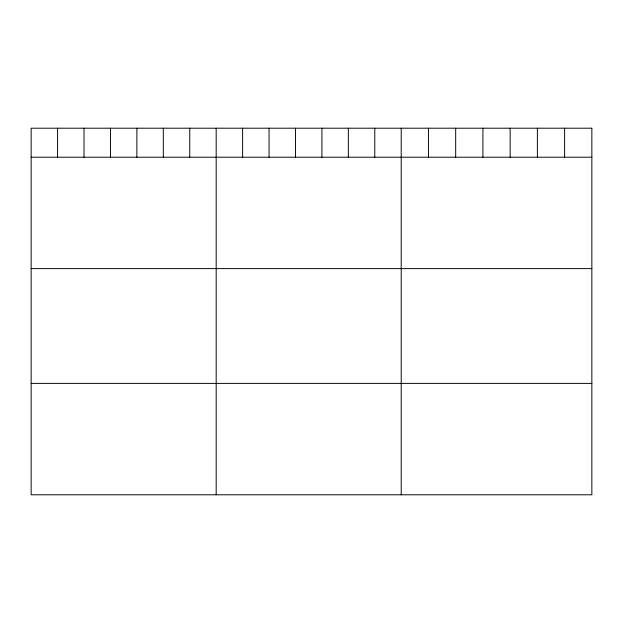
<?xml version="1.0" encoding="UTF-8"?>
<svg xmlns="http://www.w3.org/2000/svg" width="623" height="623" viewBox="0 0 623 623"><rect width="100%" height="100%" fill="white"/><g stroke="black" fill="none" stroke-linecap="round" stroke-linejoin="round"><path stroke-width="0.93" d="M31.15 157.214L591.85 157.214M31.15 268.614L591.85 268.614M31.15 383.394L591.85 383.394M564.617 128.206L564.617 157.214M537.384 128.206L537.384 157.214M510.151 128.206L510.151 157.214M482.911 128.206L482.911 157.214M455.678 128.206L455.678 157.214M428.445 128.206L428.445 157.214M401.212 128.206L401.212 494.794M374.781 128.206L374.781 157.214M348.343 128.206L348.343 157.214M321.912 128.206L321.912 157.214M295.481 128.206L295.481 157.214M269.05 128.206L269.05 157.214M242.612 128.206L242.612 157.214M216.181 128.206L216.181 494.794M189.75 128.206L189.75 157.214M163.312 128.206L163.312 157.214M136.881 128.206L136.881 157.214M110.45 128.206L110.45 157.214M84.019 128.206L84.019 157.214M57.581 128.206L57.581 157.214M591.85 128.206L31.15 128.206L31.15 494.794L591.85 494.794L591.85 128.206"/></g></svg>
